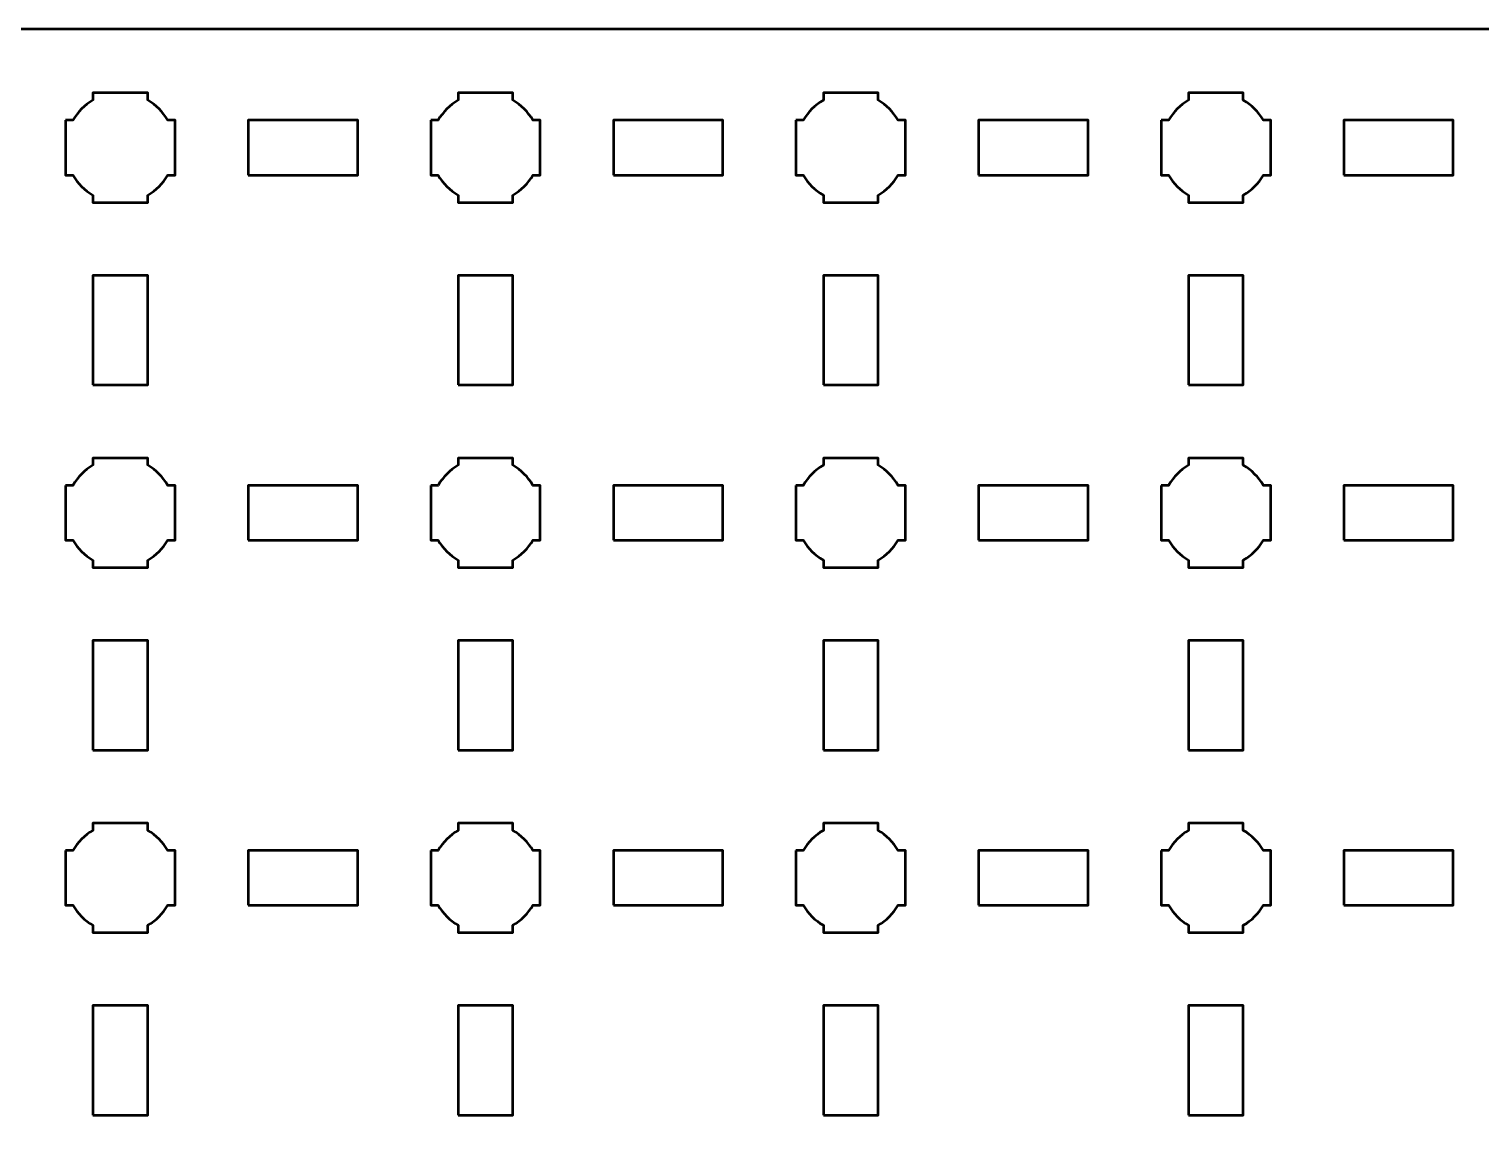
# Model space of a CAD drawing. Header units: centimetres. Extents: x -40.1 to 19.1, y -39.5 to 9.8.
# Drawn here: x 4 to 11.95, y 3.73 to 9.8 of the extents above; entities that cross this region are included whole.
import ezdxf

# ---------------------------------------------------------------- set-up
doc = ezdxf.new("R2010")
doc.units = ezdxf.units.CM
doc.header["$MEASUREMENT"] = 0
doc.layers.add('Layer 1', color=7, linetype='Continuous')

msp = doc.modelspace()

# ---------------------------------------------------------------- linework, layer by layer
at = {"layer": 'Layer 1', "lineweight": 53}
for points in [[(5.2, 9), (5.8, 9), (5.8, 9.3), (5.2, 9.3), (5.2, 9)], [(7.2, 9), (7.8, 9), (7.8, 9.3), (7.2, 9.3), (7.2, 9)], [(9.2, 9), (9.8, 9), (9.8, 9.3), (9.2, 9.3), (9.2, 9)], [(11.2, 9), (11.8, 9), (11.8, 9.3), (11.2, 9.3), (11.2, 9)], [(4.35, 7.85), (4.65, 7.85), (4.65, 8.45), (4.35, 8.45), (4.35, 7.85)], [(6.35, 7.85), (6.65, 7.85), (6.65, 8.45), (6.35, 8.45), (6.35, 7.85)], [(8.35, 7.85), (8.65, 7.85), (8.65, 8.45), (8.35, 8.45), (8.35, 7.85)], [(10.35, 7.85), (10.65, 7.85), (10.65, 8.45), (10.35, 8.45), (10.35, 7.85)], [(5.2, 7), (5.8, 7), (5.8, 7.3), (5.2, 7.3), (5.2, 7)], [(7.2, 7), (7.8, 7), (7.8, 7.3), (7.2, 7.3), (7.2, 7)], [(9.2, 7), (9.8, 7), (9.8, 7.3), (9.2, 7.3), (9.2, 7)], [(11.2, 7), (11.8, 7), (11.8, 7.3), (11.2, 7.3), (11.2, 7)], [(4.35, 5.85), (4.65, 5.85), (4.65, 6.45), (4.35, 6.45), (4.35, 5.85)], [(6.35, 5.85), (6.65, 5.85), (6.65, 6.45), (6.35, 6.45), (6.35, 5.85)], [(8.35, 5.85), (8.65, 5.85), (8.65, 6.45), (8.35, 6.45), (8.35, 5.85)], [(10.35, 5.85), (10.65, 5.85), (10.65, 6.45), (10.35, 6.45), (10.35, 5.85)], [(5.2, 5), (5.8, 5), (5.8, 5.3), (5.2, 5.3), (5.2, 5)], [(7.2, 5), (7.8, 5), (7.8, 5.3), (7.2, 5.3), (7.2, 5)], [(9.2, 5), (9.8, 5), (9.8, 5.3), (9.2, 5.3), (9.2, 5)], [(11.2, 5), (11.8, 5), (11.8, 5.3), (11.2, 5.3), (11.2, 5)], [(4.35, 3.85), (4.65, 3.85), (4.65, 4.45), (4.35, 4.45), (4.35, 3.85)], [(6.35, 3.85), (6.65, 3.85), (6.65, 4.45), (6.35, 4.45), (6.35, 3.85)], [(8.35, 3.85), (8.65, 3.85), (8.65, 4.45), (8.35, 4.45), (8.35, 3.85)], [(10.35, 3.85), (10.65, 3.85), (10.65, 4.45), (10.35, 4.45), (10.35, 3.85)]]:
    msp.add_lwpolyline(points, close=True, dxfattribs=at)
for points, knots in [([(-40.15, -39), (-40.15, -39), (-40.15, 9.3), (-40.15, 9.3), (-40.15, 9.3), (-40.15, 9.57609), (-39.92609, 9.8), (-39.65, 9.8), (-39.65, 9.8), (-39.65, 9.8), (18.65, 9.8), (18.65, 9.8), (18.65, 9.8), (18.92609, 9.8), (19.15, 9.57609), (19.15, 9.3), (19.15, 9.3), (19.15, 9.3), (19.15, -39), (19.15, -39), (19.15, -39), (19.15, -39.27609), (18.92609, -39.5), (18.65, -39.5), (18.65, -39.5), (18.65, -39.5), (-39.65, -39.5), (-39.65, -39.5), (-39.65, -39.5), (-39.92609, -39.5), (-40.15, -39.27609), (-40.15, -39)], [0, 0, 0, 0, 0.125, 0.125, 0.125, 0.125, 0.25, 0.25, 0.25, 0.25, 0.375, 0.375, 0.375, 0.375, 0.5, 0.5, 0.5, 0.5, 0.625, 0.625, 0.625, 0.625, 0.75, 0.75, 0.75, 0.75, 0.875, 0.875, 0.875, 0.875, 1, 1, 1, 1]), ([(4.2, 9.3), (4.2, 9.3), (4.24015, 9.3), (4.24015, 9.3), (4.24015, 9.3), (4.2665, 9.34553), (4.30447, 9.3835), (4.35, 9.40985), (4.35, 9.40985), (4.35, 9.40985), (4.35, 9.45), (4.35, 9.45), (4.35, 9.45), (4.35, 9.45), (4.5, 9.45), (4.5, 9.45), (4.5, 9.45), (4.5, 9.45), (4.65, 9.45), (4.65, 9.45), (4.65, 9.45), (4.65, 9.45), (4.65, 9.40985), (4.65, 9.40985), (4.65, 9.40985), (4.69553, 9.3835), (4.7335, 9.34553), (4.75985, 9.3), (4.75985, 9.3), (4.75985, 9.3), (4.8, 9.3), (4.8, 9.3), (4.8, 9.3), (4.8, 9.3), (4.8, 9.15), (4.8, 9.15), (4.8, 9.15), (4.8, 9.15), (4.8, 9), (4.8, 9), (4.8, 9), (4.8, 9), (4.75985, 9), (4.75985, 9), (4.75985, 9), (4.7335, 8.95447), (4.69553, 8.9165), (4.65, 8.89015), (4.65, 8.89015), (4.65, 8.89015), (4.65, 8.85), (4.65, 8.85), (4.65, 8.85), (4.65, 8.85), (4.5, 8.85), (4.5, 8.85), (4.5, 8.85), (4.5, 8.85), (4.35, 8.85), (4.35, 8.85), (4.35, 8.85), (4.35, 8.85), (4.35, 8.89015), (4.35, 8.89015), (4.35, 8.89015), (4.30447, 8.9165), (4.2665, 8.95447), (4.24015, 9), (4.24015, 9), (4.24015, 9), (4.2, 9), (4.2, 9), (4.2, 9), (4.2, 9), (4.2, 9.15), (4.2, 9.15), (4.2, 9.15), (4.2, 9.15), (4.2, 9.3), (4.2, 9.3)], [0, 0, 0, 0, 0.05, 0.05, 0.05, 0.05, 0.1, 0.1, 0.1, 0.1, 0.15, 0.15, 0.15, 0.15, 0.2, 0.2, 0.2, 0.2, 0.25, 0.25, 0.25, 0.25, 0.3, 0.3, 0.3, 0.3, 0.35, 0.35, 0.35, 0.35, 0.4, 0.4, 0.4, 0.4, 0.45, 0.45, 0.45, 0.45, 0.5, 0.5, 0.5, 0.5, 0.55, 0.55, 0.55, 0.55, 0.6, 0.6, 0.6, 0.6, 0.65, 0.65, 0.65, 0.65, 0.7, 0.7, 0.7, 0.7, 0.75, 0.75, 0.75, 0.75, 0.8, 0.8, 0.8, 0.8, 0.85, 0.85, 0.85, 0.85, 0.9, 0.9, 0.9, 0.9, 0.95, 0.95, 0.95, 0.95, 1, 1, 1, 1]), ([(6.2, 9.3), (6.2, 9.3), (6.24015, 9.3), (6.24015, 9.3), (6.24015, 9.3), (6.2665, 9.34553), (6.30447, 9.3835), (6.35, 9.40985), (6.35, 9.40985), (6.35, 9.40985), (6.35, 9.45), (6.35, 9.45), (6.35, 9.45), (6.35, 9.45), (6.5, 9.45), (6.5, 9.45), (6.5, 9.45), (6.5, 9.45), (6.65, 9.45), (6.65, 9.45), (6.65, 9.45), (6.65, 9.45), (6.65, 9.40985), (6.65, 9.40985), (6.65, 9.40985), (6.69553, 9.3835), (6.7335, 9.34553), (6.75985, 9.3), (6.75985, 9.3), (6.75985, 9.3), (6.8, 9.3), (6.8, 9.3), (6.8, 9.3), (6.8, 9.3), (6.8, 9.15), (6.8, 9.15), (6.8, 9.15), (6.8, 9.15), (6.8, 9), (6.8, 9), (6.8, 9), (6.8, 9), (6.75985, 9), (6.75985, 9), (6.75985, 9), (6.7335, 8.95447), (6.69553, 8.9165), (6.65, 8.89015), (6.65, 8.89015), (6.65, 8.89015), (6.65, 8.85), (6.65, 8.85), (6.65, 8.85), (6.65, 8.85), (6.5, 8.85), (6.5, 8.85), (6.5, 8.85), (6.5, 8.85), (6.35, 8.85), (6.35, 8.85), (6.35, 8.85), (6.35, 8.85), (6.35, 8.89015), (6.35, 8.89015), (6.35, 8.89015), (6.30447, 8.9165), (6.2665, 8.95447), (6.24015, 9), (6.24015, 9), (6.24015, 9), (6.2, 9), (6.2, 9), (6.2, 9), (6.2, 9), (6.2, 9.15), (6.2, 9.15), (6.2, 9.15), (6.2, 9.15), (6.2, 9.3), (6.2, 9.3)], [0, 0, 0, 0, 0.05, 0.05, 0.05, 0.05, 0.1, 0.1, 0.1, 0.1, 0.15, 0.15, 0.15, 0.15, 0.2, 0.2, 0.2, 0.2, 0.25, 0.25, 0.25, 0.25, 0.3, 0.3, 0.3, 0.3, 0.35, 0.35, 0.35, 0.35, 0.4, 0.4, 0.4, 0.4, 0.45, 0.45, 0.45, 0.45, 0.5, 0.5, 0.5, 0.5, 0.55, 0.55, 0.55, 0.55, 0.6, 0.6, 0.6, 0.6, 0.65, 0.65, 0.65, 0.65, 0.7, 0.7, 0.7, 0.7, 0.75, 0.75, 0.75, 0.75, 0.8, 0.8, 0.8, 0.8, 0.85, 0.85, 0.85, 0.85, 0.9, 0.9, 0.9, 0.9, 0.95, 0.95, 0.95, 0.95, 1, 1, 1, 1]), ([(8.2, 9.3), (8.2, 9.3), (8.24015, 9.3), (8.24015, 9.3), (8.24015, 9.3), (8.2665, 9.34553), (8.30447, 9.3835), (8.35, 9.40985), (8.35, 9.40985), (8.35, 9.40985), (8.35, 9.45), (8.35, 9.45), (8.35, 9.45), (8.35, 9.45), (8.5, 9.45), (8.5, 9.45), (8.5, 9.45), (8.5, 9.45), (8.65, 9.45), (8.65, 9.45), (8.65, 9.45), (8.65, 9.45), (8.65, 9.40985), (8.65, 9.40985), (8.65, 9.40985), (8.69553, 9.3835), (8.7335, 9.34553), (8.75985, 9.3), (8.75985, 9.3), (8.75985, 9.3), (8.8, 9.3), (8.8, 9.3), (8.8, 9.3), (8.8, 9.3), (8.8, 9.15), (8.8, 9.15), (8.8, 9.15), (8.8, 9.15), (8.8, 9), (8.8, 9), (8.8, 9), (8.8, 9), (8.75985, 9), (8.75985, 9), (8.75985, 9), (8.7335, 8.95447), (8.69553, 8.9165), (8.65, 8.89015), (8.65, 8.89015), (8.65, 8.89015), (8.65, 8.85), (8.65, 8.85), (8.65, 8.85), (8.65, 8.85), (8.5, 8.85), (8.5, 8.85), (8.5, 8.85), (8.5, 8.85), (8.35, 8.85), (8.35, 8.85), (8.35, 8.85), (8.35, 8.85), (8.35, 8.89015), (8.35, 8.89015), (8.35, 8.89015), (8.30447, 8.9165), (8.2665, 8.95447), (8.24015, 9), (8.24015, 9), (8.24015, 9), (8.2, 9), (8.2, 9), (8.2, 9), (8.2, 9), (8.2, 9.15), (8.2, 9.15), (8.2, 9.15), (8.2, 9.15), (8.2, 9.3), (8.2, 9.3)], [0, 0, 0, 0, 0.05, 0.05, 0.05, 0.05, 0.1, 0.1, 0.1, 0.1, 0.15, 0.15, 0.15, 0.15, 0.2, 0.2, 0.2, 0.2, 0.25, 0.25, 0.25, 0.25, 0.3, 0.3, 0.3, 0.3, 0.35, 0.35, 0.35, 0.35, 0.4, 0.4, 0.4, 0.4, 0.45, 0.45, 0.45, 0.45, 0.5, 0.5, 0.5, 0.5, 0.55, 0.55, 0.55, 0.55, 0.6, 0.6, 0.6, 0.6, 0.65, 0.65, 0.65, 0.65, 0.7, 0.7, 0.7, 0.7, 0.75, 0.75, 0.75, 0.75, 0.8, 0.8, 0.8, 0.8, 0.85, 0.85, 0.85, 0.85, 0.9, 0.9, 0.9, 0.9, 0.95, 0.95, 0.95, 0.95, 1, 1, 1, 1]), ([(10.2, 9.3), (10.2, 9.3), (10.24015, 9.3), (10.24015, 9.3), (10.24015, 9.3), (10.2665, 9.34553), (10.30447, 9.3835), (10.35, 9.40985), (10.35, 9.40985), (10.35, 9.40985), (10.35, 9.45), (10.35, 9.45), (10.35, 9.45), (10.35, 9.45), (10.5, 9.45), (10.5, 9.45), (10.5, 9.45), (10.5, 9.45), (10.65, 9.45), (10.65, 9.45), (10.65, 9.45), (10.65, 9.45), (10.65, 9.40985), (10.65, 9.40985), (10.65, 9.40985), (10.69553, 9.3835), (10.7335, 9.34553), (10.75985, 9.3), (10.75985, 9.3), (10.75985, 9.3), (10.8, 9.3), (10.8, 9.3), (10.8, 9.3), (10.8, 9.3), (10.8, 9.15), (10.8, 9.15), (10.8, 9.15), (10.8, 9.15), (10.8, 9), (10.8, 9), (10.8, 9), (10.8, 9), (10.75985, 9), (10.75985, 9), (10.75985, 9), (10.7335, 8.95447), (10.69553, 8.9165), (10.65, 8.89015), (10.65, 8.89015), (10.65, 8.89015), (10.65, 8.85), (10.65, 8.85), (10.65, 8.85), (10.65, 8.85), (10.5, 8.85), (10.5, 8.85), (10.5, 8.85), (10.5, 8.85), (10.35, 8.85), (10.35, 8.85), (10.35, 8.85), (10.35, 8.85), (10.35, 8.89015), (10.35, 8.89015), (10.35, 8.89015), (10.30447, 8.9165), (10.2665, 8.95447), (10.24015, 9), (10.24015, 9), (10.24015, 9), (10.2, 9), (10.2, 9), (10.2, 9), (10.2, 9), (10.2, 9.15), (10.2, 9.15), (10.2, 9.15), (10.2, 9.15), (10.2, 9.3), (10.2, 9.3)], [0, 0, 0, 0, 0.05, 0.05, 0.05, 0.05, 0.1, 0.1, 0.1, 0.1, 0.15, 0.15, 0.15, 0.15, 0.2, 0.2, 0.2, 0.2, 0.25, 0.25, 0.25, 0.25, 0.3, 0.3, 0.3, 0.3, 0.35, 0.35, 0.35, 0.35, 0.4, 0.4, 0.4, 0.4, 0.45, 0.45, 0.45, 0.45, 0.5, 0.5, 0.5, 0.5, 0.55, 0.55, 0.55, 0.55, 0.6, 0.6, 0.6, 0.6, 0.65, 0.65, 0.65, 0.65, 0.7, 0.7, 0.7, 0.7, 0.75, 0.75, 0.75, 0.75, 0.8, 0.8, 0.8, 0.8, 0.85, 0.85, 0.85, 0.85, 0.9, 0.9, 0.9, 0.9, 0.95, 0.95, 0.95, 0.95, 1, 1, 1, 1]), ([(4.2, 7.3), (4.2, 7.3), (4.24015, 7.3), (4.24015, 7.3), (4.24015, 7.3), (4.2665, 7.34553), (4.30447, 7.3835), (4.35, 7.40985), (4.35, 7.40985), (4.35, 7.40985), (4.35, 7.45), (4.35, 7.45), (4.35, 7.45), (4.35, 7.45), (4.5, 7.45), (4.5, 7.45), (4.5, 7.45), (4.5, 7.45), (4.65, 7.45), (4.65, 7.45), (4.65, 7.45), (4.65, 7.45), (4.65, 7.40985), (4.65, 7.40985), (4.65, 7.40985), (4.69553, 7.3835), (4.7335, 7.34553), (4.75985, 7.3), (4.75985, 7.3), (4.75985, 7.3), (4.8, 7.3), (4.8, 7.3), (4.8, 7.3), (4.8, 7.3), (4.8, 7.15), (4.8, 7.15), (4.8, 7.15), (4.8, 7.15), (4.8, 7), (4.8, 7), (4.8, 7), (4.8, 7), (4.75985, 7), (4.75985, 7), (4.75985, 7), (4.7335, 6.95447), (4.69553, 6.9165), (4.65, 6.89015), (4.65, 6.89015), (4.65, 6.89015), (4.65, 6.85), (4.65, 6.85), (4.65, 6.85), (4.65, 6.85), (4.5, 6.85), (4.5, 6.85), (4.5, 6.85), (4.5, 6.85), (4.35, 6.85), (4.35, 6.85), (4.35, 6.85), (4.35, 6.85), (4.35, 6.89015), (4.35, 6.89015), (4.35, 6.89015), (4.30447, 6.9165), (4.2665, 6.95447), (4.24015, 7), (4.24015, 7), (4.24015, 7), (4.2, 7), (4.2, 7), (4.2, 7), (4.2, 7), (4.2, 7.15), (4.2, 7.15), (4.2, 7.15), (4.2, 7.15), (4.2, 7.3), (4.2, 7.3)], [0, 0, 0, 0, 0.05, 0.05, 0.05, 0.05, 0.1, 0.1, 0.1, 0.1, 0.15, 0.15, 0.15, 0.15, 0.2, 0.2, 0.2, 0.2, 0.25, 0.25, 0.25, 0.25, 0.3, 0.3, 0.3, 0.3, 0.35, 0.35, 0.35, 0.35, 0.4, 0.4, 0.4, 0.4, 0.45, 0.45, 0.45, 0.45, 0.5, 0.5, 0.5, 0.5, 0.55, 0.55, 0.55, 0.55, 0.6, 0.6, 0.6, 0.6, 0.65, 0.65, 0.65, 0.65, 0.7, 0.7, 0.7, 0.7, 0.75, 0.75, 0.75, 0.75, 0.8, 0.8, 0.8, 0.8, 0.85, 0.85, 0.85, 0.85, 0.9, 0.9, 0.9, 0.9, 0.95, 0.95, 0.95, 0.95, 1, 1, 1, 1]), ([(6.2, 7.3), (6.2, 7.3), (6.24015, 7.3), (6.24015, 7.3), (6.24015, 7.3), (6.2665, 7.34553), (6.30447, 7.3835), (6.35, 7.40985), (6.35, 7.40985), (6.35, 7.40985), (6.35, 7.45), (6.35, 7.45), (6.35, 7.45), (6.35, 7.45), (6.5, 7.45), (6.5, 7.45), (6.5, 7.45), (6.5, 7.45), (6.65, 7.45), (6.65, 7.45), (6.65, 7.45), (6.65, 7.45), (6.65, 7.40985), (6.65, 7.40985), (6.65, 7.40985), (6.69553, 7.3835), (6.7335, 7.34553), (6.75985, 7.3), (6.75985, 7.3), (6.75985, 7.3), (6.8, 7.3), (6.8, 7.3), (6.8, 7.3), (6.8, 7.3), (6.8, 7.15), (6.8, 7.15), (6.8, 7.15), (6.8, 7.15), (6.8, 7), (6.8, 7), (6.8, 7), (6.8, 7), (6.75985, 7), (6.75985, 7), (6.75985, 7), (6.7335, 6.95447), (6.69553, 6.9165), (6.65, 6.89015), (6.65, 6.89015), (6.65, 6.89015), (6.65, 6.85), (6.65, 6.85), (6.65, 6.85), (6.65, 6.85), (6.5, 6.85), (6.5, 6.85), (6.5, 6.85), (6.5, 6.85), (6.35, 6.85), (6.35, 6.85), (6.35, 6.85), (6.35, 6.85), (6.35, 6.89015), (6.35, 6.89015), (6.35, 6.89015), (6.30447, 6.9165), (6.2665, 6.95447), (6.24015, 7), (6.24015, 7), (6.24015, 7), (6.2, 7), (6.2, 7), (6.2, 7), (6.2, 7), (6.2, 7.15), (6.2, 7.15), (6.2, 7.15), (6.2, 7.15), (6.2, 7.3), (6.2, 7.3)], [0, 0, 0, 0, 0.05, 0.05, 0.05, 0.05, 0.1, 0.1, 0.1, 0.1, 0.15, 0.15, 0.15, 0.15, 0.2, 0.2, 0.2, 0.2, 0.25, 0.25, 0.25, 0.25, 0.3, 0.3, 0.3, 0.3, 0.35, 0.35, 0.35, 0.35, 0.4, 0.4, 0.4, 0.4, 0.45, 0.45, 0.45, 0.45, 0.5, 0.5, 0.5, 0.5, 0.55, 0.55, 0.55, 0.55, 0.6, 0.6, 0.6, 0.6, 0.65, 0.65, 0.65, 0.65, 0.7, 0.7, 0.7, 0.7, 0.75, 0.75, 0.75, 0.75, 0.8, 0.8, 0.8, 0.8, 0.85, 0.85, 0.85, 0.85, 0.9, 0.9, 0.9, 0.9, 0.95, 0.95, 0.95, 0.95, 1, 1, 1, 1]), ([(8.2, 7.3), (8.2, 7.3), (8.24015, 7.3), (8.24015, 7.3), (8.24015, 7.3), (8.2665, 7.34553), (8.30447, 7.3835), (8.35, 7.40985), (8.35, 7.40985), (8.35, 7.40985), (8.35, 7.45), (8.35, 7.45), (8.35, 7.45), (8.35, 7.45), (8.5, 7.45), (8.5, 7.45), (8.5, 7.45), (8.5, 7.45), (8.65, 7.45), (8.65, 7.45), (8.65, 7.45), (8.65, 7.45), (8.65, 7.40985), (8.65, 7.40985), (8.65, 7.40985), (8.69553, 7.3835), (8.7335, 7.34553), (8.75985, 7.3), (8.75985, 7.3), (8.75985, 7.3), (8.8, 7.3), (8.8, 7.3), (8.8, 7.3), (8.8, 7.3), (8.8, 7.15), (8.8, 7.15), (8.8, 7.15), (8.8, 7.15), (8.8, 7), (8.8, 7), (8.8, 7), (8.8, 7), (8.75985, 7), (8.75985, 7), (8.75985, 7), (8.7335, 6.95447), (8.69553, 6.9165), (8.65, 6.89015), (8.65, 6.89015), (8.65, 6.89015), (8.65, 6.85), (8.65, 6.85), (8.65, 6.85), (8.65, 6.85), (8.5, 6.85), (8.5, 6.85), (8.5, 6.85), (8.5, 6.85), (8.35, 6.85), (8.35, 6.85), (8.35, 6.85), (8.35, 6.85), (8.35, 6.89015), (8.35, 6.89015), (8.35, 6.89015), (8.30447, 6.9165), (8.2665, 6.95447), (8.24015, 7), (8.24015, 7), (8.24015, 7), (8.2, 7), (8.2, 7), (8.2, 7), (8.2, 7), (8.2, 7.15), (8.2, 7.15), (8.2, 7.15), (8.2, 7.15), (8.2, 7.3), (8.2, 7.3)], [0, 0, 0, 0, 0.05, 0.05, 0.05, 0.05, 0.1, 0.1, 0.1, 0.1, 0.15, 0.15, 0.15, 0.15, 0.2, 0.2, 0.2, 0.2, 0.25, 0.25, 0.25, 0.25, 0.3, 0.3, 0.3, 0.3, 0.35, 0.35, 0.35, 0.35, 0.4, 0.4, 0.4, 0.4, 0.45, 0.45, 0.45, 0.45, 0.5, 0.5, 0.5, 0.5, 0.55, 0.55, 0.55, 0.55, 0.6, 0.6, 0.6, 0.6, 0.65, 0.65, 0.65, 0.65, 0.7, 0.7, 0.7, 0.7, 0.75, 0.75, 0.75, 0.75, 0.8, 0.8, 0.8, 0.8, 0.85, 0.85, 0.85, 0.85, 0.9, 0.9, 0.9, 0.9, 0.95, 0.95, 0.95, 0.95, 1, 1, 1, 1]), ([(10.2, 7.3), (10.2, 7.3), (10.24015, 7.3), (10.24015, 7.3), (10.24015, 7.3), (10.2665, 7.34553), (10.30447, 7.3835), (10.35, 7.40985), (10.35, 7.40985), (10.35, 7.40985), (10.35, 7.45), (10.35, 7.45), (10.35, 7.45), (10.35, 7.45), (10.5, 7.45), (10.5, 7.45), (10.5, 7.45), (10.5, 7.45), (10.65, 7.45), (10.65, 7.45), (10.65, 7.45), (10.65, 7.45), (10.65, 7.40985), (10.65, 7.40985), (10.65, 7.40985), (10.69553, 7.3835), (10.7335, 7.34553), (10.75985, 7.3), (10.75985, 7.3), (10.75985, 7.3), (10.8, 7.3), (10.8, 7.3), (10.8, 7.3), (10.8, 7.3), (10.8, 7.15), (10.8, 7.15), (10.8, 7.15), (10.8, 7.15), (10.8, 7), (10.8, 7), (10.8, 7), (10.8, 7), (10.75985, 7), (10.75985, 7), (10.75985, 7), (10.7335, 6.95447), (10.69553, 6.9165), (10.65, 6.89015), (10.65, 6.89015), (10.65, 6.89015), (10.65, 6.85), (10.65, 6.85), (10.65, 6.85), (10.65, 6.85), (10.5, 6.85), (10.5, 6.85), (10.5, 6.85), (10.5, 6.85), (10.35, 6.85), (10.35, 6.85), (10.35, 6.85), (10.35, 6.85), (10.35, 6.89015), (10.35, 6.89015), (10.35, 6.89015), (10.30447, 6.9165), (10.2665, 6.95447), (10.24015, 7), (10.24015, 7), (10.24015, 7), (10.2, 7), (10.2, 7), (10.2, 7), (10.2, 7), (10.2, 7.15), (10.2, 7.15), (10.2, 7.15), (10.2, 7.15), (10.2, 7.3), (10.2, 7.3)], [0, 0, 0, 0, 0.05, 0.05, 0.05, 0.05, 0.1, 0.1, 0.1, 0.1, 0.15, 0.15, 0.15, 0.15, 0.2, 0.2, 0.2, 0.2, 0.25, 0.25, 0.25, 0.25, 0.3, 0.3, 0.3, 0.3, 0.35, 0.35, 0.35, 0.35, 0.4, 0.4, 0.4, 0.4, 0.45, 0.45, 0.45, 0.45, 0.5, 0.5, 0.5, 0.5, 0.55, 0.55, 0.55, 0.55, 0.6, 0.6, 0.6, 0.6, 0.65, 0.65, 0.65, 0.65, 0.7, 0.7, 0.7, 0.7, 0.75, 0.75, 0.75, 0.75, 0.8, 0.8, 0.8, 0.8, 0.85, 0.85, 0.85, 0.85, 0.9, 0.9, 0.9, 0.9, 0.95, 0.95, 0.95, 0.95, 1, 1, 1, 1]), ([(4.2, 5.3), (4.2, 5.3), (4.24015, 5.3), (4.24015, 5.3), (4.24015, 5.3), (4.2665, 5.34553), (4.30447, 5.3835), (4.35, 5.40985), (4.35, 5.40985), (4.35, 5.40985), (4.35, 5.45), (4.35, 5.45), (4.35, 5.45), (4.35, 5.45), (4.5, 5.45), (4.5, 5.45), (4.5, 5.45), (4.5, 5.45), (4.65, 5.45), (4.65, 5.45), (4.65, 5.45), (4.65, 5.45), (4.65, 5.40985), (4.65, 5.40985), (4.65, 5.40985), (4.69553, 5.3835), (4.7335, 5.34553), (4.75985, 5.3), (4.75985, 5.3), (4.75985, 5.3), (4.8, 5.3), (4.8, 5.3), (4.8, 5.3), (4.8, 5.3), (4.8, 5.15), (4.8, 5.15), (4.8, 5.15), (4.8, 5.15), (4.8, 5), (4.8, 5), (4.8, 5), (4.8, 5), (4.75985, 5), (4.75985, 5), (4.75985, 5), (4.7335, 4.95447), (4.69553, 4.9165), (4.65, 4.89015), (4.65, 4.89015), (4.65, 4.89015), (4.65, 4.85), (4.65, 4.85), (4.65, 4.85), (4.65, 4.85), (4.5, 4.85), (4.5, 4.85), (4.5, 4.85), (4.5, 4.85), (4.35, 4.85), (4.35, 4.85), (4.35, 4.85), (4.35, 4.85), (4.35, 4.89015), (4.35, 4.89015), (4.35, 4.89015), (4.30447, 4.9165), (4.2665, 4.95447), (4.24015, 5), (4.24015, 5), (4.24015, 5), (4.2, 5), (4.2, 5), (4.2, 5), (4.2, 5), (4.2, 5.15), (4.2, 5.15), (4.2, 5.15), (4.2, 5.15), (4.2, 5.3), (4.2, 5.3)], [0, 0, 0, 0, 0.05, 0.05, 0.05, 0.05, 0.1, 0.1, 0.1, 0.1, 0.15, 0.15, 0.15, 0.15, 0.2, 0.2, 0.2, 0.2, 0.25, 0.25, 0.25, 0.25, 0.3, 0.3, 0.3, 0.3, 0.35, 0.35, 0.35, 0.35, 0.4, 0.4, 0.4, 0.4, 0.45, 0.45, 0.45, 0.45, 0.5, 0.5, 0.5, 0.5, 0.55, 0.55, 0.55, 0.55, 0.6, 0.6, 0.6, 0.6, 0.65, 0.65, 0.65, 0.65, 0.7, 0.7, 0.7, 0.7, 0.75, 0.75, 0.75, 0.75, 0.8, 0.8, 0.8, 0.8, 0.85, 0.85, 0.85, 0.85, 0.9, 0.9, 0.9, 0.9, 0.95, 0.95, 0.95, 0.95, 1, 1, 1, 1]), ([(6.2, 5.3), (6.2, 5.3), (6.24015, 5.3), (6.24015, 5.3), (6.24015, 5.3), (6.2665, 5.34553), (6.30447, 5.3835), (6.35, 5.40985), (6.35, 5.40985), (6.35, 5.40985), (6.35, 5.45), (6.35, 5.45), (6.35, 5.45), (6.35, 5.45), (6.5, 5.45), (6.5, 5.45), (6.5, 5.45), (6.5, 5.45), (6.65, 5.45), (6.65, 5.45), (6.65, 5.45), (6.65, 5.45), (6.65, 5.40985), (6.65, 5.40985), (6.65, 5.40985), (6.69553, 5.3835), (6.7335, 5.34553), (6.75985, 5.3), (6.75985, 5.3), (6.75985, 5.3), (6.8, 5.3), (6.8, 5.3), (6.8, 5.3), (6.8, 5.3), (6.8, 5.15), (6.8, 5.15), (6.8, 5.15), (6.8, 5.15), (6.8, 5), (6.8, 5), (6.8, 5), (6.8, 5), (6.75985, 5), (6.75985, 5), (6.75985, 5), (6.7335, 4.95447), (6.69553, 4.9165), (6.65, 4.89015), (6.65, 4.89015), (6.65, 4.89015), (6.65, 4.85), (6.65, 4.85), (6.65, 4.85), (6.65, 4.85), (6.5, 4.85), (6.5, 4.85), (6.5, 4.85), (6.5, 4.85), (6.35, 4.85), (6.35, 4.85), (6.35, 4.85), (6.35, 4.85), (6.35, 4.89015), (6.35, 4.89015), (6.35, 4.89015), (6.30447, 4.9165), (6.2665, 4.95447), (6.24015, 5), (6.24015, 5), (6.24015, 5), (6.2, 5), (6.2, 5), (6.2, 5), (6.2, 5), (6.2, 5.15), (6.2, 5.15), (6.2, 5.15), (6.2, 5.15), (6.2, 5.3), (6.2, 5.3)], [0, 0, 0, 0, 0.05, 0.05, 0.05, 0.05, 0.1, 0.1, 0.1, 0.1, 0.15, 0.15, 0.15, 0.15, 0.2, 0.2, 0.2, 0.2, 0.25, 0.25, 0.25, 0.25, 0.3, 0.3, 0.3, 0.3, 0.35, 0.35, 0.35, 0.35, 0.4, 0.4, 0.4, 0.4, 0.45, 0.45, 0.45, 0.45, 0.5, 0.5, 0.5, 0.5, 0.55, 0.55, 0.55, 0.55, 0.6, 0.6, 0.6, 0.6, 0.65, 0.65, 0.65, 0.65, 0.7, 0.7, 0.7, 0.7, 0.75, 0.75, 0.75, 0.75, 0.8, 0.8, 0.8, 0.8, 0.85, 0.85, 0.85, 0.85, 0.9, 0.9, 0.9, 0.9, 0.95, 0.95, 0.95, 0.95, 1, 1, 1, 1]), ([(8.2, 5.3), (8.2, 5.3), (8.24015, 5.3), (8.24015, 5.3), (8.24015, 5.3), (8.2665, 5.34553), (8.30447, 5.3835), (8.35, 5.40985), (8.35, 5.40985), (8.35, 5.40985), (8.35, 5.45), (8.35, 5.45), (8.35, 5.45), (8.35, 5.45), (8.5, 5.45), (8.5, 5.45), (8.5, 5.45), (8.5, 5.45), (8.65, 5.45), (8.65, 5.45), (8.65, 5.45), (8.65, 5.45), (8.65, 5.40985), (8.65, 5.40985), (8.65, 5.40985), (8.69553, 5.3835), (8.7335, 5.34553), (8.75985, 5.3), (8.75985, 5.3), (8.75985, 5.3), (8.8, 5.3), (8.8, 5.3), (8.8, 5.3), (8.8, 5.3), (8.8, 5.15), (8.8, 5.15), (8.8, 5.15), (8.8, 5.15), (8.8, 5), (8.8, 5), (8.8, 5), (8.8, 5), (8.75985, 5), (8.75985, 5), (8.75985, 5), (8.7335, 4.95447), (8.69553, 4.9165), (8.65, 4.89015), (8.65, 4.89015), (8.65, 4.89015), (8.65, 4.85), (8.65, 4.85), (8.65, 4.85), (8.65, 4.85), (8.5, 4.85), (8.5, 4.85), (8.5, 4.85), (8.5, 4.85), (8.35, 4.85), (8.35, 4.85), (8.35, 4.85), (8.35, 4.85), (8.35, 4.89015), (8.35, 4.89015), (8.35, 4.89015), (8.30447, 4.9165), (8.2665, 4.95447), (8.24015, 5), (8.24015, 5), (8.24015, 5), (8.2, 5), (8.2, 5), (8.2, 5), (8.2, 5), (8.2, 5.15), (8.2, 5.15), (8.2, 5.15), (8.2, 5.15), (8.2, 5.3), (8.2, 5.3)], [0, 0, 0, 0, 0.05, 0.05, 0.05, 0.05, 0.1, 0.1, 0.1, 0.1, 0.15, 0.15, 0.15, 0.15, 0.2, 0.2, 0.2, 0.2, 0.25, 0.25, 0.25, 0.25, 0.3, 0.3, 0.3, 0.3, 0.35, 0.35, 0.35, 0.35, 0.4, 0.4, 0.4, 0.4, 0.45, 0.45, 0.45, 0.45, 0.5, 0.5, 0.5, 0.5, 0.55, 0.55, 0.55, 0.55, 0.6, 0.6, 0.6, 0.6, 0.65, 0.65, 0.65, 0.65, 0.7, 0.7, 0.7, 0.7, 0.75, 0.75, 0.75, 0.75, 0.8, 0.8, 0.8, 0.8, 0.85, 0.85, 0.85, 0.85, 0.9, 0.9, 0.9, 0.9, 0.95, 0.95, 0.95, 0.95, 1, 1, 1, 1]), ([(10.2, 5.3), (10.2, 5.3), (10.24015, 5.3), (10.24015, 5.3), (10.24015, 5.3), (10.2665, 5.34553), (10.30447, 5.3835), (10.35, 5.40985), (10.35, 5.40985), (10.35, 5.40985), (10.35, 5.45), (10.35, 5.45), (10.35, 5.45), (10.35, 5.45), (10.5, 5.45), (10.5, 5.45), (10.5, 5.45), (10.5, 5.45), (10.65, 5.45), (10.65, 5.45), (10.65, 5.45), (10.65, 5.45), (10.65, 5.40985), (10.65, 5.40985), (10.65, 5.40985), (10.69553, 5.3835), (10.7335, 5.34553), (10.75985, 5.3), (10.75985, 5.3), (10.75985, 5.3), (10.8, 5.3), (10.8, 5.3), (10.8, 5.3), (10.8, 5.3), (10.8, 5.15), (10.8, 5.15), (10.8, 5.15), (10.8, 5.15), (10.8, 5), (10.8, 5), (10.8, 5), (10.8, 5), (10.75985, 5), (10.75985, 5), (10.75985, 5), (10.7335, 4.95447), (10.69553, 4.9165), (10.65, 4.89015), (10.65, 4.89015), (10.65, 4.89015), (10.65, 4.85), (10.65, 4.85), (10.65, 4.85), (10.65, 4.85), (10.5, 4.85), (10.5, 4.85), (10.5, 4.85), (10.5, 4.85), (10.35, 4.85), (10.35, 4.85), (10.35, 4.85), (10.35, 4.85), (10.35, 4.89015), (10.35, 4.89015), (10.35, 4.89015), (10.30447, 4.9165), (10.2665, 4.95447), (10.24015, 5), (10.24015, 5), (10.24015, 5), (10.2, 5), (10.2, 5), (10.2, 5), (10.2, 5), (10.2, 5.15), (10.2, 5.15), (10.2, 5.15), (10.2, 5.15), (10.2, 5.3), (10.2, 5.3)], [0, 0, 0, 0, 0.05, 0.05, 0.05, 0.05, 0.1, 0.1, 0.1, 0.1, 0.15, 0.15, 0.15, 0.15, 0.2, 0.2, 0.2, 0.2, 0.25, 0.25, 0.25, 0.25, 0.3, 0.3, 0.3, 0.3, 0.35, 0.35, 0.35, 0.35, 0.4, 0.4, 0.4, 0.4, 0.45, 0.45, 0.45, 0.45, 0.5, 0.5, 0.5, 0.5, 0.55, 0.55, 0.55, 0.55, 0.6, 0.6, 0.6, 0.6, 0.65, 0.65, 0.65, 0.65, 0.7, 0.7, 0.7, 0.7, 0.75, 0.75, 0.75, 0.75, 0.8, 0.8, 0.8, 0.8, 0.85, 0.85, 0.85, 0.85, 0.9, 0.9, 0.9, 0.9, 0.95, 0.95, 0.95, 0.95, 1, 1, 1, 1])]:
    msp.add_open_spline(points, degree=3, knots=knots, dxfattribs=at)

doc.saveas('drawing.dxf')
